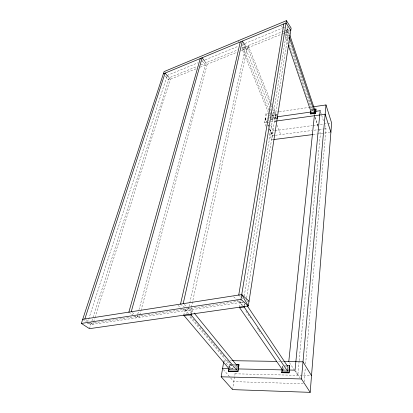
<?xml version="1.0" encoding="UTF-8"?>
<svg xmlns="http://www.w3.org/2000/svg" width="413" height="413" viewBox="0 0 413 413"><rect width="100%" height="100%" fill="white"/><g stroke="black" fill="none" stroke-linecap="round" stroke-linejoin="round"><path stroke-width="0.31" stroke-dasharray="2.06 1.55" d="M304.076 381.813L305.3 367.678M305.63 363.822L326.002 128.608M299.105 361.236L297.783 375.345L294.67 370.58M299.167 360.595L320.39 133.59L318.981 129.424M282.218 367.937L282.43 366.016M282.425 368.231L282.631 366.31M283.432 369.821L283.757 366.801M271.501 118.345L275.941 117.715L276.297 115.444L273.163 107.664M246.267 300.38L246.566 298.47M246.664 297.835L288.568 31.331L286.214 27.614M232.591 389.619L235.074 373.796L233.835 372.325M273.055 139.64L271.785 139.8L273.194 130.818L270.463 124.308M244.057 305.408L244.336 303.638M244.522 305.377L244.713 304.195M244.259 296.059L287.412 26.649M230.062 369.268L230.63 365.773L189.221 316.121M229.034 367.487L229.54 364.395L230.769 364.421M229.272 367.771L229.778 364.684L231.006 364.705M239.313 307.241L240.082 302.538L236.861 299.668M265.977 126.239L264.465 122.697L266.003 113.658L269.193 113.193M191.678 312.832L192.159 310.581L184.709 310.715L182.783 309.198M191.26 307.912L190.852 309.807L188.937 308.279M191.395 307.282L247.222 48.084L245.461 45.6M190.729 313.095L191.456 309.719L193.785 312.574M188.896 307.05L188.209 310.199L184.848 307.53M189.035 306.42L245.208 48.899L242.385 44.934M183.718 315.191L184.709 310.715L187.172 313.663M268.404 112.486L242.534 49.983L243.045 47.686L241.987 46.204M139.64 315.578L139.14 317.442L137.162 316.028M139.806 314.959L140.812 311.226M140.978 310.602L207.207 64.299L205.246 61.79M137.627 314.68L136.78 317.793L134.803 316.379M137.797 314.056L138.809 310.323M138.98 309.698L205.354 65.047L202.21 61.047M93.467 322.434L92.884 324.277L89.125 321.81M93.663 321.82L94.825 318.134M95.021 317.52L170.326 79.244L168.308 76.885M89.471 328.671L91.748 321.515M91.944 320.901L169.32 77.716L197.264 66.333M87.561 322.625L166.821 76.658M231.528 369.005L233.603 367.88M235.162 367.033L236.2 366.465M167.219 75.429L198.085 62.75M201.647 61.289L202.835 60.799M205.209 59.823L238.451 46.168M242.607 44.465L243.794 43.974L269.467 106.853M244.976 43.489L282.27 28.167M282.864 27.924L284.64 27.196M200.832 64.882L237.692 49.865M241.853 48.171L284.536 30.784M286.183 30.113L288.382 29.22M196.025 68.832L168.612 79.936L165.386 76.178M200.197 67.138L237.139 52.172M241.311 50.479L282.425 33.82M283.019 33.577L284.81 32.854M285.269 32.668L290.767 30.438M285.724 30.552L288.093 30.082L287.727 32.42L284.154 33.117M242.534 49.983L248.094 48.93L248.59 46.628L243.045 47.686L268.786 110.209M87.164 323.854L241.306 300.85M244.052 301.949L90.772 324.587L88.619 323.183M247.258 301.475L249.049 301.211M269.834 113.1L278.765 111.804M279.405 111.711L311.949 106.982M272.121 115.304L277.428 114.54M311.206 109.688L312.977 109.435M271.687 115.759L277.577 114.912M311.34 110.075L313.111 109.822M271.238 116.167L276.297 115.444M312.868 110.209L311.593 110.39L289.286 44.759M269.452 117.917L265.172 118.526L266.674 122.072M270.066 117.829L276.916 116.858M270.918 119.171L276.251 118.417M271.073 119.543L276.4 118.789M264.465 122.697L266.38 122.434M267.02 122.341L275.961 121.097M273.194 130.818L274.464 130.647M275.099 130.565L312.579 125.562M313.214 125.48L323.379 124.122M324.019 124.034L327.194 123.611M327.829 123.528L331.004 123.105M274.815 135.345L272.43 135.66L269.431 128.567M275.414 135.268L311.665 130.544M314.185 130.214L318.599 129.641M319.228 129.558L324.153 128.913M324.768 128.835L325.996 128.675L325.026 125.681M313.106 134.524L316.921 134.034M317.556 133.957L329.667 132.408M242.534 302.481L240.082 302.538L242.607 306.255M227.79 360.611L223.934 360.549L230.537 368.401M230.361 360.652L231.652 360.673M278.574 361.421L280.504 361.452M281.15 361.463L283.721 361.504M231.388 364.431L235.08 364.498M284.428 365.412L285.713 365.433M233.469 364.751L234.703 364.777M230.63 365.773L231.832 365.799M234.233 365.846L236.035 365.877M285.574 366.837L286.787 366.863M230.903 368.783L234.109 368.85M283.494 369.909L285.419 369.95M235.074 373.796L310.266 375.649M303.266 383.718L233.841 381.643L230.5 377.781M82.708 319.316L86.472 321.779M85.904 319.693L88.588 321.453M128.861 312.135L132.821 314.964M132.217 312.476L134.69 314.252M177.972 305.403L180.858 307.68M180.527 304.097L184.368 307.148M184.141 304.448L187.017 306.745M233.634 296.797L236.401 299.26M238.74 295.042L240.572 296.694M241.027 297.107L243.319 299.172M223.397 369.573L230.082 377.296M168.117 76.307L169.32 77.716M184.931 309.265L188.612 313.694M190.656 316.157L225.421 358.025M228.286 361.473L233.195 367.384M238.115 40.779L238.817 41.765M245.859 311.035L250.552 317.938M257.407 328.03L258.492 329.626M258.853 330.152L261.377 333.874M239.623 301.103L242.859 305.873M289.472 362.645L294.319 370.053M295.383 370.678L300.158 377.993M281.506 26.045L282.518 27.625M269.008 133.316L271.785 139.8M265.239 118.149L266.989 122.284M267.991 124.649L268.491 125.831M269.741 128.784L272.492 135.283M267.929 125.025L268.429 126.208M265.131 118.779L266.633 122.32M267.887 125.273L268.388 126.455M269.39 128.82L272.394 135.908M266.003 113.658L267.49 117.209M268.481 119.574L269.224 121.35M269.39 114.866L269.885 116.053M270.009 113.188L270.99 115.573M270.432 109.228L270.918 110.416M272.131 113.379L275.678 122.072M276.891 125.046L280.778 134.571M269.89 102.765L247.681 47.898L248.172 45.595L270.272 100.483M271.098 105.754L271.584 106.952M272.549 109.342L275.941 117.715M271.475 103.472L271.96 104.67M284.985 35.549L287.892 44.052M285.569 33.825L288.047 41.114M285.667 30.237L288.542 38.745M289.57 41.785L313.193 111.701M313.999 114.081L314.804 116.461M315.005 117.055L318.02 125.986M314.954 117.524L317.974 126.45M289.157 36.685L287.505 31.765L287.876 29.426L289.317 33.742M320.54 111.908L323.658 121.489"/><path stroke-width="0.62" d="M223.722 361.798L221.167 376.795L232.591 389.619L310.189 392.35L331.639 123.017L325.986 104.943L313.224 106.797M310.189 392.35L301.469 378.953L325.986 104.943M320.152 110.648L295.042 370.156L288.625 370.017M282.151 368.577L281.929 372.707L289.033 372.872L289.565 365.505L286.999 365.459M310.437 111.422L310.323 114.009L315.666 113.255L315.93 109.011L314.159 109.264M289.033 372.872L289.565 365.505M315.666 113.255L315.93 109.011M244.429 305.966L244.243 307.148L239.313 307.241L283.297 371.034L287.556 371.127L288 366.883L247.124 305.62M288.305 45.27L311.345 112.703L314.546 112.248L314.783 109.93L289.725 34.96M288.78 361.587L314.35 115.738M281.929 372.707L282.28 369.511M191.56 313.395L191.198 315.083L183.718 315.191L229.969 369.852L236.597 370.002L237.238 365.903L194.193 313.075M228.931 368.102L228.425 371.189L228.668 371.473L237.955 371.69L237.723 371.406L238.776 364.565L236.313 364.524M237.955 371.69L239.008 364.855L238.776 364.565M277.185 117.442L276.994 118.707L276.844 118.335M228.668 371.473L228.967 369.62M82.708 319.316L241.744 294.572L248.316 305.956L240.965 299.353L286.446 20.65L164.1 71.604L81.361 323.425L89.471 328.671L248.316 305.956L291.129 28.099L286.446 20.65M238.74 295.042L283.86 23.902M183.181 303.684L242.292 41.124L245.105 45.105M180.527 304.097L240.268 41.961M131.231 311.769L202.107 57.779L204.853 61.289M128.861 312.135L200.243 58.548M84.83 318.986L165.086 73.116L167.905 76.415M163.367 73.824L286.064 22.989L290.767 30.438M81.361 323.425L240.965 299.353M277.551 116.765L310.648 112.062M314.458 111.52L320.147 110.71M310.194 113.627L315.537 112.868M276.602 121.004L325.155 114.231L330.906 132.248M273.69 139.558L312.471 134.602M232.292 360.683L276.648 361.39M283.721 361.504L303.003 361.814L311.516 375.68M235.931 364.798L239.008 364.855M222.561 368.608L228.978 368.742M237.955 368.933L282.213 369.883M228.425 371.189L237.723 371.406M281.728 372.418L288.837 372.583M221.167 376.795L301.469 378.953M241.744 294.572L249.049 301.211M190.491 314.226L236.597 370.002M243.866 306.591L287.556 371.127M289.363 37.294L314.546 112.248"/></g></svg>
